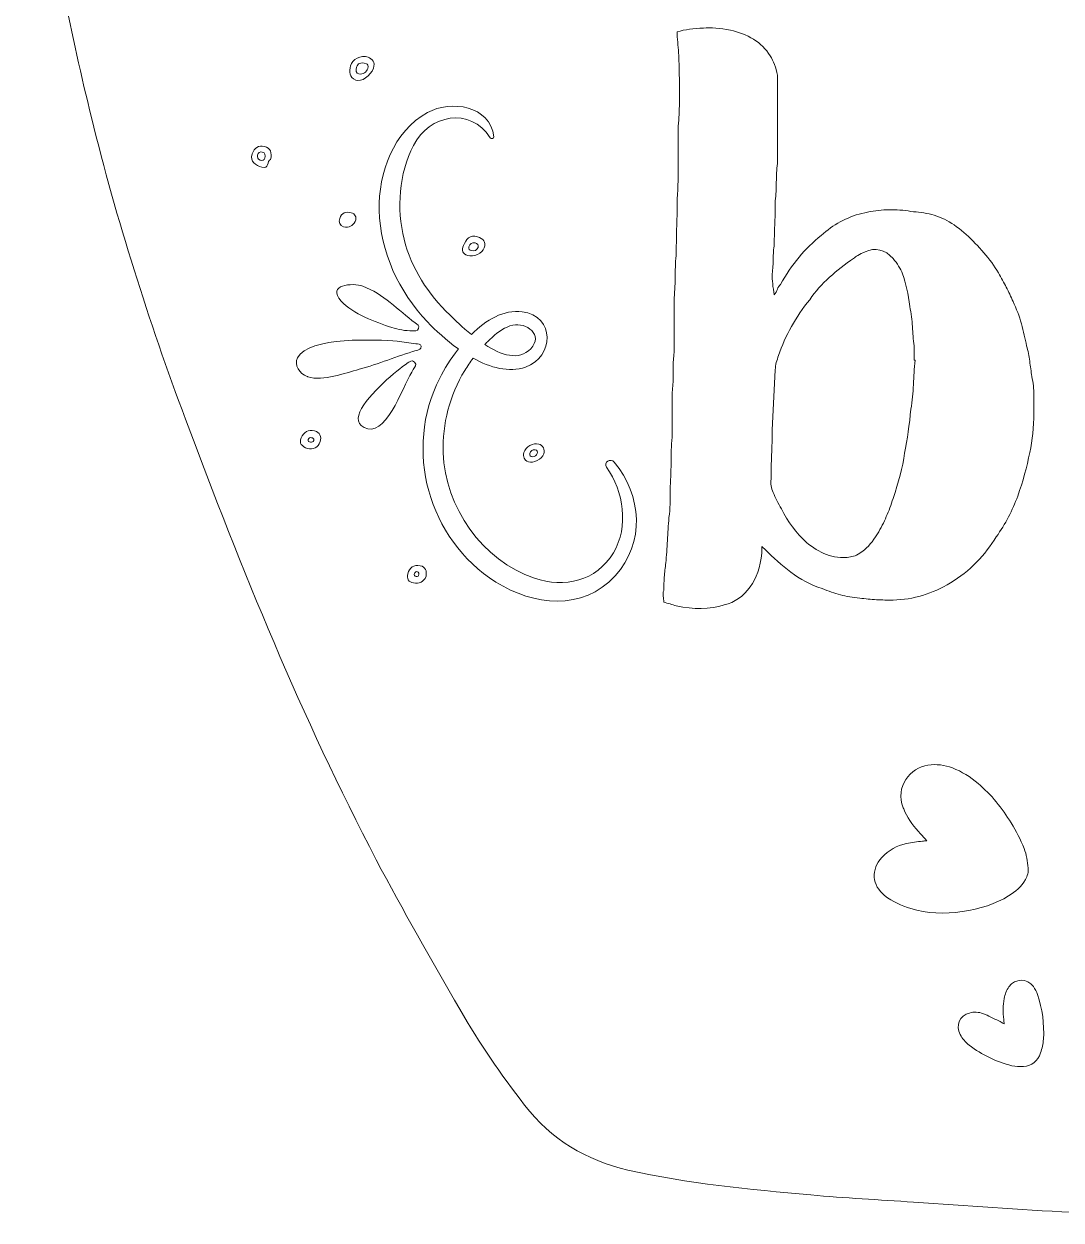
# Model space of a CAD drawing. Header units: inches. Extents: x 0.69 to 5.31, y -5.92 to -0.08.
# Drawn here: x 0.69 to 2.402, y -5.918 to -3.944 of the extents above; entities that cross this region are included whole.
import ezdxf

# ---------------------------------------------------------------- set-up
doc = ezdxf.new("R2010")
doc.units = ezdxf.units.IN
doc.header["$MEASUREMENT"] = 0
doc.layers.add('Layer 1', color=7, linetype='Continuous')

# ---------------------------------------------------------------- blocks, each defined once
blk = doc.blocks.new('block 2')
at = {"layer": 'Layer 1', "lineweight": 0}
for points, knots in [([(5.3087, -3.4653), (5.3073, -3.5044), (5.3017, -3.5436), (5.2947, -3.5821), (5.2647, -3.7465), (5.2143, -3.9051), (5.1565, -4.0615), (5.1116, -4.1831), (5.0654, -4.3044), (5.0198, -4.4258), (4.9189, -4.6943), (4.8182, -4.9629), (4.7169, -5.2312), (4.6809, -5.3263), (4.6408, -5.4198), (4.5964, -5.5112), (4.5595, -5.5873), (4.5135, -5.6575), (4.4626, -5.725), (4.405, -5.8016), (4.3263, -5.8385), (4.2347, -5.8501), (4.1549, -5.8602), (4.0747, -5.8666), (3.9945, -5.8732), (3.9119, -5.8801), (3.8292, -5.8858), (3.7464, -5.8912), (3.6749, -5.8959), (3.6032, -5.8992), (3.5316, -5.9035), (3.3441, -5.9148), (3.1563, -5.9183), (2.9685, -5.916), (2.8867, -5.915), (2.805, -5.9149), (2.7232, -5.9133), (2.6222, -5.9113), (2.5211, -5.9096), (2.4201, -5.9053), (2.3329, -5.9015), (2.2459, -5.8944), (2.1588, -5.8887), (2.1022, -5.8849), (2.0455, -5.8818), (1.989, -5.8768), (1.8877, -5.8677), (1.7865, -5.8585), (1.6871, -5.8357), (1.6178, -5.8198), (1.5606, -5.7853), (1.5166, -5.7284), (1.4776, -5.6779), (1.4414, -5.6256), (1.4097, -5.5704), (1.3627, -5.4888), (1.3156, -5.4072), (1.2718, -5.3238), (1.1487, -5.0893), (1.0496, -4.8441), (0.9567, -4.5964), (0.8956, -4.4334), (0.8432, -4.2676), (0.8015, -4.0985), (0.7678, -3.9615), (0.7412, -3.8231), (0.7171, -3.6843), (0.7083, -3.6339), (0.6993, -3.5835), (0.6929, -3.5328), (0.69, -3.5102), (0.6912, -3.4866), (0.6942, -3.464), (0.6991, -3.4275), (0.7203, -3.4027), (0.7557, -3.3909), (0.7882, -3.38), (0.821, -3.3699), (0.8554, -3.3665), (0.8609, -3.366), (0.8664, -3.3648), (0.872, -3.3639), (0.8726, -3.3617), (0.8736, -3.36), (0.8736, -3.3582), (0.8726, -3.2794), (0.8892, -3.2034), (0.9115, -3.1284), (0.9428, -3.0228), (0.9884, -2.9242), (1.0538, -2.8354), (1.0613, -2.8252), (1.0605, -2.8178), (1.0556, -2.8067), (0.9936, -2.666), (0.9805, -2.5229), (1.0397, -2.378), (1.0809, -2.2773), (1.1498, -2.1976), (1.2363, -2.1327), (1.3037, -2.0822), (1.3781, -2.0446), (1.4554, -2.0122), (1.479, -2.0023), (1.5028, -1.993), (1.5262, -1.9828), (1.5432, -1.9754), (1.545, -1.9721), (1.5407, -1.9538), (1.5352, -1.9302), (1.5283, -1.9068), (1.5224, -1.8832), (1.4976, -1.7829), (1.5165, -1.6877), (1.5574, -1.5953), (1.6144, -1.4667), (1.7097, -1.3798), (1.8429, -1.3345), (1.8735, -1.3241), (1.9043, -1.314), (1.9354, -1.3047), (1.9517, -1.2999), (1.9602, -1.2898), (1.9639, -1.2737), (2.0081, -1.0805), (2.0984, -0.9082), (2.2055, -0.7437), (2.2689, -0.6463), (2.3386, -0.5537), (2.4185, -0.4689), (2.58, -0.2974), (2.772, -0.1738), (2.9962, -0.1009), (3.0266, -0.091), (3.0573, -0.0833), (3.0896, -0.0833), (3.1206, -0.0833), (3.1418, -0.0972), (3.154, -0.1255), (3.1649, -0.151), (3.1693, -0.178), (3.1735, -0.2052), (3.18, -0.2471), (3.1844, -0.2895), (3.194, -0.3306), (3.2191, -0.4383), (3.2812, -0.5212), (3.3711, -0.5838), (3.4351, -0.6283), (3.5059, -0.6593), (3.5785, -0.6865), (3.6596, -0.7168), (3.7413, -0.7456), (3.8221, -0.7769), (3.8868, -0.8019), (3.9484, -0.8333), (4.0054, -0.8734), (4.0987, -0.9391), (4.1657, -1.0246), (4.2008, -1.1336), (4.2294, -1.222), (4.2266, -1.3092), (4.1855, -1.3939), (4.1804, -1.4045), (4.1756, -1.4153), (4.1698, -1.4279), (4.1804, -1.4306), (4.1897, -1.4334), (4.1993, -1.4355), (4.2943, -1.4563), (4.3824, -1.4928), (4.461, -1.5508), (4.5513, -1.6174), (4.6119, -1.7036), (4.6358, -1.8144), (4.6515, -1.8866), (4.6481, -1.957), (4.6168, -2.0248), (4.6076, -2.0446), (4.5981, -2.0642), (4.5887, -2.0839), (4.5861, -2.0894), (4.5834, -2.0949), (4.5798, -2.1025), (4.5895, -2.1051), (4.5976, -2.1077), (4.6059, -2.1094), (4.6733, -2.1238), (4.7389, -2.1435), (4.7992, -2.1777), (4.9088, -2.2401), (4.9871, -2.3305), (5.0355, -2.4468), (5.0799, -2.5537), (5.0678, -2.6569), (5.0122, -2.756), (4.9986, -2.7803), (4.9803, -2.802), (4.9639, -2.8248), (4.9599, -2.8304), (4.9554, -2.8356), (4.951, -2.8409), (4.9433, -2.85), (4.9424, -2.8599), (4.9479, -2.8704), (4.9548, -2.8837), (4.9616, -2.897), (4.9691, -2.91), (5.0012, -2.9649), (5.0341, -3.0193), (5.0615, -3.0769), (5.1021, -3.1623), (5.1273, -3.2518), (5.1357, -3.3459), (5.1359, -3.3478), (5.1365, -3.3496), (5.1373, -3.3532), (5.1446, -3.3542), (5.1525, -3.3548), (5.1602, -3.3562), (5.1871, -3.3611), (5.2147, -3.3639), (5.2408, -3.3719), (5.287, -3.386), (5.3104, -3.4172), (5.3087, -3.4653)], [0, 0, 0, 0, 1, 1, 1, 2, 2, 2, 3, 3, 3, 4, 4, 4, 5, 5, 5, 6, 6, 6, 7, 7, 7, 8, 8, 8, 9, 9, 9, 10, 10, 10, 11, 11, 11, 12, 12, 12, 13, 13, 13, 14, 14, 14, 15, 15, 15, 16, 16, 16, 17, 17, 17, 18, 18, 18, 19, 19, 19, 20, 20, 20, 21, 21, 21, 22, 22, 22, 23, 23, 23, 24, 24, 24, 25, 25, 25, 26, 26, 26, 27, 27, 27, 28, 28, 28, 29, 29, 29, 30, 30, 30, 31, 31, 31, 32, 32, 32, 33, 33, 33, 34, 34, 34, 35, 35, 35, 36, 36, 36, 37, 37, 37, 38, 38, 38, 39, 39, 39, 40, 40, 40, 41, 41, 41, 42, 42, 42, 43, 43, 43, 44, 44, 44, 45, 45, 45, 46, 46, 46, 47, 47, 47, 48, 48, 48, 49, 49, 49, 50, 50, 50, 51, 51, 51, 52, 52, 52, 53, 53, 53, 54, 54, 54, 55, 55, 55, 56, 56, 56, 57, 57, 57, 58, 58, 58, 59, 59, 59, 60, 60, 60, 61, 61, 61, 62, 62, 62, 63, 63, 63, 64, 64, 64, 65, 65, 65, 66, 66, 66, 67, 67, 67, 68, 68, 68, 69, 69, 69, 70, 70, 70, 71, 71, 71, 72, 72, 72, 73, 73, 73, 74, 74, 74, 75, 75, 75, 75]), ([(2.0699, -4.8919), (2.0791, -4.8929), (2.0883, -4.8937), (2.0975, -4.8943), (2.1067, -4.8948), (2.1158, -4.895), (2.125, -4.895), (2.1583, -4.894), (2.1899, -4.8845), (2.2197, -4.8665), (2.2358, -4.857), (2.2501, -4.8457), (2.2627, -4.8325), (2.2754, -4.8193), (2.2863, -4.8053), (2.2954, -4.7905), (2.3104, -4.7694), (2.3221, -4.7469), (2.3307, -4.7232), (2.3394, -4.6994), (2.3459, -4.6754), (2.3505, -4.6511), (2.3551, -4.631), (2.3574, -4.6094), (2.3574, -4.5862), (2.3574, -4.5756), (2.3574, -4.5656), (2.3574, -4.5561), (2.3574, -4.5465), (2.3563, -4.5365), (2.354, -4.526), (2.3528, -4.5175), (2.3517, -4.5091), (2.3505, -4.5006), (2.3494, -4.4922), (2.3477, -4.4837), (2.3454, -4.4753), (2.3431, -4.4637), (2.3402, -4.4515), (2.3368, -4.4388), (2.3333, -4.4262), (2.3287, -4.414), (2.323, -4.4024), (2.3196, -4.394), (2.3158, -4.386), (2.3118, -4.3786), (2.3078, -4.3713), (2.3035, -4.3633), (2.2989, -4.3549), (2.292, -4.3433), (2.284, -4.3322), (2.2748, -4.3216), (2.2656, -4.3111), (2.2559, -4.301), (2.2455, -4.2915), (2.2249, -4.2725), (2.2031, -4.2609), (2.1801, -4.2567), (2.1744, -4.2556), (2.1686, -4.2548), (2.1629, -4.2543), (2.1572, -4.2538), (2.1514, -4.253), (2.1457, -4.2519), (2.133, -4.2509), (2.121, -4.2506), (2.1095, -4.2511), (2.0981, -4.2517), (2.086, -4.2535), (2.0734, -4.2567), (2.0481, -4.263), (2.0258, -4.2752), (2.0063, -4.2931), (1.9798, -4.3142), (1.9575, -4.3412), (1.9391, -4.3739), (1.9368, -4.376), (1.9351, -4.3786), (1.934, -4.3818), (1.9328, -4.385), (1.9311, -4.3882), (1.9288, -4.3913), (1.9276, -4.385), (1.9268, -4.3789), (1.9262, -4.3731), (1.9256, -4.3673), (1.9253, -4.3618), (1.9253, -4.3565), (1.9265, -4.348), (1.9271, -4.3398), (1.9271, -4.3319), (1.9271, -4.324), (1.9276, -4.3158), (1.9288, -4.3074), (1.9288, -4.2958), (1.9291, -4.2839), (1.9297, -4.2717), (1.9302, -4.2596), (1.9305, -4.2477), (1.9305, -4.2361), (1.9316, -4.2255), (1.9322, -4.2152), (1.9322, -4.2052), (1.9322, -4.1952), (1.9328, -4.1849), (1.934, -4.1743), (1.934, -4.1743), (1.934, -4.0903), (1.934, -4.0903), (1.934, -4.0903), (1.934, -4.0856), (1.934, -4.0856), (1.934, -4.0856), (1.934, -4.0286), (1.934, -4.0286), (1.9316, -4.0159), (1.9276, -4.0053), (1.9219, -3.9969), (1.915, -3.9853), (1.9058, -3.9761), (1.8944, -3.9692), (1.8829, -3.9623), (1.8703, -3.9573), (1.8565, -3.9541), (1.8393, -3.951), (1.8244, -3.9499), (1.8117, -3.951), (1.7957, -3.951), (1.7813, -3.9531), (1.7687, -3.9573), (1.7687, -3.9573), (1.7687, -3.9652), (1.7687, -3.9652), (1.7698, -3.9768), (1.7707, -3.9887), (1.7713, -4.0008), (1.7719, -4.013), (1.7721, -4.0254), (1.7721, -4.0381), (1.7721, -4.0497), (1.7721, -4.0618), (1.7721, -4.0745), (1.7721, -4.0872), (1.7716, -4.0999), (1.7704, -4.1125), (1.7704, -4.1326), (1.7704, -4.1527), (1.7704, -4.1727), (1.7704, -4.1928), (1.7698, -4.2129), (1.7687, -4.2329), (1.7687, -4.2477), (1.7684, -4.2625), (1.7678, -4.2773), (1.7673, -4.2921), (1.767, -4.3068), (1.767, -4.3216), (1.7658, -4.3343), (1.7653, -4.3467), (1.7653, -4.3588), (1.7653, -4.371), (1.7647, -4.3834), (1.7635, -4.3961), (1.7635, -4.3961), (1.7635, -4.4721), (1.7635, -4.4721), (1.7635, -4.4721), (1.7635, -4.4864), (1.7635, -4.4864), (1.7624, -4.4948), (1.7618, -4.503), (1.7618, -4.5109), (1.7618, -4.5188), (1.7618, -4.527), (1.7618, -4.5355), (1.7607, -4.5439), (1.7601, -4.5526), (1.7601, -4.5616), (1.7601, -4.5706), (1.7601, -4.5793), (1.7601, -4.5877), (1.7601, -4.5877), (1.7601, -4.6258), (1.7601, -4.6258), (1.7589, -4.6405), (1.7584, -4.655), (1.7584, -4.6693), (1.7584, -4.6836), (1.7578, -4.6981), (1.7567, -4.7129), (1.7567, -4.7213), (1.7567, -4.7293), (1.7567, -4.7366), (1.7567, -4.744), (1.7561, -4.7514), (1.7549, -4.7588), (1.7538, -4.7715), (1.7529, -4.7842), (1.7523, -4.7968), (1.7518, -4.8095), (1.7509, -4.8217), (1.7498, -4.8333), (1.7486, -4.8417), (1.7478, -4.8496), (1.7472, -4.857), (1.7466, -4.8644), (1.7463, -4.8718), (1.7463, -4.8792), (1.7452, -4.8824), (1.7449, -4.8855), (1.7455, -4.8887), (1.746, -4.8919), (1.7463, -4.895), (1.7463, -4.8982), (1.7498, -4.8993), (1.7532, -4.9003), (1.7567, -4.9014), (1.7601, -4.9024), (1.7635, -4.9035), (1.767, -4.9045), (1.7957, -4.9109), (1.8221, -4.9103), (1.8462, -4.903), (1.8634, -4.8988), (1.8777, -4.8887), (1.8892, -4.8729), (1.8995, -4.8592), (1.9058, -4.8407), (1.9081, -4.8174), (1.9081, -4.8174), (1.9081, -4.8063), (1.9081, -4.8063), (1.9081, -4.8063), (1.9099, -4.8079), (1.9099, -4.8079), (1.9099, -4.8079), (1.9133, -4.8111), (1.9133, -4.8111), (1.9271, -4.8248), (1.9414, -4.8375), (1.9563, -4.8491), (1.9712, -4.8607), (1.9885, -4.8697), (2.008, -4.876), (2.0183, -4.8803), (2.0283, -4.8837), (2.0381, -4.8863), (2.0478, -4.889), (2.0585, -4.8908), (2.0699, -4.8919)], [0, 0, 0, 0, 1, 1, 1, 2, 2, 2, 3, 3, 3, 4, 4, 4, 5, 5, 5, 6, 6, 6, 7, 7, 7, 8, 8, 8, 9, 9, 9, 10, 10, 10, 11, 11, 11, 12, 12, 12, 13, 13, 13, 14, 14, 14, 15, 15, 15, 16, 16, 16, 17, 17, 17, 18, 18, 18, 19, 19, 19, 20, 20, 20, 21, 21, 21, 22, 22, 22, 23, 23, 23, 24, 24, 24, 25, 25, 25, 26, 26, 26, 27, 27, 27, 28, 28, 28, 29, 29, 29, 30, 30, 30, 31, 31, 31, 32, 32, 32, 33, 33, 33, 34, 34, 34, 35, 35, 35, 36, 36, 36, 37, 37, 37, 38, 38, 38, 39, 39, 39, 40, 40, 40, 41, 41, 41, 42, 42, 42, 43, 43, 43, 44, 44, 44, 45, 45, 45, 46, 46, 46, 47, 47, 47, 48, 48, 48, 49, 49, 49, 50, 50, 50, 51, 51, 51, 52, 52, 52, 53, 53, 53, 54, 54, 54, 55, 55, 55, 56, 56, 56, 57, 57, 57, 58, 58, 58, 59, 59, 59, 60, 60, 60, 61, 61, 61, 62, 62, 62, 63, 63, 63, 64, 64, 64, 65, 65, 65, 66, 66, 66, 67, 67, 67, 68, 68, 68, 69, 69, 69, 70, 70, 70, 71, 71, 71, 72, 72, 72, 73, 73, 73, 74, 74, 74, 75, 75, 75, 76, 76, 76, 77, 77, 77, 78, 78, 78, 79, 79, 79, 80, 80, 80, 81, 81, 81, 82, 82, 82, 83, 83, 83, 83]), ([(1.2581, -3.9988), (1.2469, -3.995), (1.2318, -4.0025), (1.2292, -4.0132), (1.2269, -4.0225), (1.2269, -4.0321), (1.2379, -4.0367), (1.2468, -4.0404), (1.2626, -4.0297), (1.267, -4.0172), (1.2705, -4.0073), (1.2651, -4.0021), (1.2581, -3.9988)], [0, 0, 0, 0, 1, 1, 1, 2, 2, 2, 3, 3, 3, 4, 4, 4, 4]), ([(1.6647, -4.6673), (1.6585, -4.6598), (1.646, -4.6676), (1.6519, -4.6758), (1.6801, -4.7157), (1.6892, -4.7738), (1.6632, -4.817), (1.6349, -4.8638), (1.5824, -4.8757), (1.5327, -4.8588), (1.4474, -4.8298), (1.3847, -4.7412), (1.3822, -4.6518), (1.3809, -4.6043), (1.3927, -4.5566), (1.4177, -4.5161), (1.422, -4.5092), (1.4266, -4.5024), (1.4316, -4.4958), (1.4599, -4.5114), (1.4905, -4.52), (1.5181, -4.5103), (1.566, -4.4935), (1.5669, -4.4262), (1.5127, -4.4191), (1.4823, -4.4151), (1.453, -4.4326), (1.4287, -4.4566), (1.4141, -4.4447), (1.4015, -4.4324), (1.3931, -4.4244), (1.3575, -4.3902), (1.3298, -4.3476), (1.3177, -4.2994), (1.305, -4.2482), (1.309, -4.1919), (1.3332, -4.1445), (1.3592, -4.0936), (1.4265, -4.08), (1.46, -4.1318), (1.4615, -4.1341), (1.4659, -4.1335), (1.4656, -4.1302), (1.4604, -4.0786), (1.3945, -4.0692), (1.3563, -4.0903), (1.3, -4.1214), (1.2749, -4.1902), (1.2766, -4.2515), (1.2785, -4.3208), (1.3088, -4.3857), (1.3562, -4.4357), (1.3694, -4.4496), (1.3873, -4.4662), (1.4075, -4.4805), (1.3945, -4.497), (1.384, -4.5141), (1.3766, -4.5285), (1.3166, -4.6456), (1.357, -4.795), (1.4692, -4.8652), (1.5316, -4.9043), (1.6122, -4.9135), (1.6659, -4.8551), (1.7162, -4.8004), (1.7099, -4.7221), (1.6647, -4.6673)], [0, 0, 0, 0, 1, 1, 1, 2, 2, 2, 3, 3, 3, 4, 4, 4, 5, 5, 5, 6, 6, 6, 7, 7, 7, 8, 8, 8, 9, 9, 9, 10, 10, 10, 11, 11, 11, 12, 12, 12, 13, 13, 13, 14, 14, 14, 15, 15, 15, 16, 16, 16, 17, 17, 17, 18, 18, 18, 19, 19, 19, 20, 20, 20, 21, 21, 21, 22, 22, 22, 22]), ([(1.087, -4.1461), (1.0776, -4.1437), (1.0704, -4.1488), (1.0671, -4.1582), (1.062, -4.1727), (1.0734, -4.177), (1.0828, -4.1804), (1.0945, -4.1846), (1.0911, -4.1698), (1.0971, -4.1677), (1.1002, -4.1565), (1.097, -4.1486), (1.087, -4.1461)], [0, 0, 0, 0, 1, 1, 1, 2, 2, 2, 3, 3, 3, 4, 4, 4, 4]), ([(1.2178, -4.2788), (1.227, -4.2814), (1.233, -4.2767), (1.2369, -4.2703), (1.2398, -4.2622), (1.2367, -4.2574), (1.2305, -4.2557), (1.2219, -4.2532), (1.2144, -4.2558), (1.2115, -4.2651), (1.2097, -4.2709), (1.2107, -4.2769), (1.2178, -4.2788)], [0, 0, 0, 0, 1, 1, 1, 2, 2, 2, 3, 3, 3, 4, 4, 4, 4]), ([(1.4391, -4.2953), (1.4259, -4.2915), (1.42, -4.2995), (1.4157, -4.3099), (1.4126, -4.3175), (1.414, -4.3235), (1.4227, -4.3263), (1.432, -4.3294), (1.4473, -4.3224), (1.45, -4.3135), (1.453, -4.3036), (1.4483, -4.2981), (1.4391, -4.2953)], [0, 0, 0, 0, 1, 1, 1, 2, 2, 2, 3, 3, 3, 4, 4, 4, 4]), ([(1.214, -4.4014), (1.2335, -4.4228), (1.2707, -4.4364), (1.2972, -4.445), (1.3083, -4.4486), (1.3196, -4.4506), (1.3313, -4.4505), (1.3351, -4.4504), (1.34, -4.4514), (1.3417, -4.4466), (1.3435, -4.4418), (1.3391, -4.4399), (1.3359, -4.4374), (1.308, -4.4167), (1.2831, -4.3889), (1.2497, -4.3769), (1.2325, -4.3707), (1.1894, -4.3743), (1.214, -4.4014)], [0, 0, 0, 0, 1, 1, 1, 2, 2, 2, 3, 3, 3, 4, 4, 4, 5, 5, 5, 6, 6, 6, 6]), ([(1.1575, -4.5259), (1.158, -4.5261), (1.1585, -4.5262), (1.159, -4.5264), (1.1842, -4.5344), (1.2197, -4.5202), (1.2436, -4.514), (1.2756, -4.5056), (1.3059, -4.4921), (1.3376, -4.4831), (1.3414, -4.482), (1.3466, -4.481), (1.3458, -4.4758), (1.3453, -4.4718), (1.3405, -4.4724), (1.3372, -4.4719), (1.327, -4.4704), (1.3167, -4.4687), (1.3063, -4.4678), (1.2738, -4.465), (1.1599, -4.4594), (1.1416, -4.4951), (1.1356, -4.5067), (1.1452, -4.5215), (1.1575, -4.5259)], [0, 0, 0, 0, 1, 1, 1, 2, 2, 2, 3, 3, 3, 4, 4, 4, 5, 5, 5, 6, 6, 6, 7, 7, 7, 8, 8, 8, 8]), ([(1.3329, -4.5142), (1.3356, -4.5104), (1.3395, -4.5066), (1.335, -4.5021), (1.3305, -4.4976), (1.3265, -4.5017), (1.3228, -4.5041), (1.3158, -4.5087), (1.2645, -4.5482), (1.2474, -4.5787), (1.2388, -4.5941), (1.2389, -4.6072), (1.2577, -4.6123), (1.2909, -4.6212), (1.3195, -4.5331), (1.3329, -4.5142)], [0, 0, 0, 0, 1, 1, 1, 2, 2, 2, 3, 3, 3, 4, 4, 4, 5, 5, 5, 5]), ([(1.1698, -4.6158), (1.1594, -4.6128), (1.1517, -4.618), (1.1477, -4.6273), (1.144, -4.636), (1.1487, -4.6415), (1.1582, -4.6447), (1.1673, -4.6465), (1.1756, -4.6436), (1.1791, -4.6333), (1.1819, -4.6252), (1.1784, -4.6182), (1.1698, -4.6158)], [0, 0, 0, 0, 1, 1, 1, 2, 2, 2, 3, 3, 3, 4, 4, 4, 4]), ([(1.54, -4.6374), (1.5309, -4.6346), (1.5182, -4.6419), (1.5156, -4.6515), (1.5136, -4.6586), (1.5155, -4.6639), (1.5228, -4.6666), (1.5311, -4.6697), (1.5453, -4.6625), (1.5481, -4.6538), (1.5504, -4.6465), (1.547, -4.6395), (1.54, -4.6374)], [0, 0, 0, 0, 1, 1, 1, 2, 2, 2, 3, 3, 3, 4, 4, 4, 4]), ([(1.3443, -4.8382), (1.3337, -4.8358), (1.3265, -4.8415), (1.3236, -4.8515), (1.3214, -4.8593), (1.3253, -4.8656), (1.3333, -4.8667), (1.3422, -4.8679), (1.3504, -4.8656), (1.3539, -4.8557), (1.3555, -4.8471), (1.3529, -4.8402), (1.3443, -4.8382)], [0, 0, 0, 0, 1, 1, 1, 2, 2, 2, 3, 3, 3, 4, 4, 4, 4]), ([(2.3157, -5.3833), (2.327, -5.3763), (2.3369, -5.3679), (2.3434, -5.356), (2.3466, -5.3502), (2.3487, -5.344), (2.348, -5.3372), (2.347, -5.3262), (2.3453, -5.3153), (2.3412, -5.3049), (2.3355, -5.2902), (2.3282, -5.2762), (2.3199, -5.2628), (2.3048, -5.2384), (2.2874, -5.2161), (2.2652, -5.1977), (2.2524, -5.187), (2.2386, -5.1778), (2.2229, -5.172), (2.2098, -5.1671), (2.1964, -5.1653), (2.1825, -5.1674), (2.1541, -5.1716), (2.1273, -5.2026), (2.1418, -5.2381), (2.1427, -5.2402), (2.1434, -5.2423), (2.1444, -5.2444), (2.1509, -5.258), (2.16, -5.2698), (2.1704, -5.2806), (2.1737, -5.2841), (2.1768, -5.2879), (2.1808, -5.2925), (2.1777, -5.2926), (2.1756, -5.2925), (2.1736, -5.2928), (2.1647, -5.294), (2.1557, -5.2946), (2.1469, -5.2967), (2.1313, -5.3004), (2.1176, -5.3078), (2.1064, -5.3197), (2.0881, -5.3392), (2.09, -5.366), (2.111, -5.3827), (2.1239, -5.3929), (2.1388, -5.3991), (2.1543, -5.4041), (2.2059, -5.4204), (2.275, -5.4082), (2.3157, -5.3833)], [0, 0, 0, 0, 1, 1, 1, 2, 2, 2, 3, 3, 3, 4, 4, 4, 5, 5, 5, 6, 6, 6, 7, 7, 7, 8, 8, 8, 9, 9, 9, 10, 10, 10, 11, 11, 11, 12, 12, 12, 13, 13, 13, 14, 14, 14, 15, 15, 15, 16, 16, 16, 17, 17, 17, 17]), ([(2.3635, -5.5459), (2.3619, -5.5413), (2.3595, -5.5368), (2.3566, -5.5329), (2.3459, -5.5188), (2.3268, -5.5191), (2.3163, -5.5332), (2.312, -5.539), (2.3099, -5.5456), (2.3084, -5.5524), (2.3061, -5.564), (2.3064, -5.5756), (2.3077, -5.5873), (2.3079, -5.5895), (2.3081, -5.5916), (2.3084, -5.5946), (2.3048, -5.5926), (2.3023, -5.5909), (2.2996, -5.5896), (2.2909, -5.5855), (2.2823, -5.581), (2.2734, -5.5775), (2.2663, -5.5748), (2.2586, -5.5744), (2.251, -5.5765), (2.2348, -5.5809), (2.2278, -5.5971), (2.2357, -5.6119), (2.2393, -5.6189), (2.2444, -5.6249), (2.2506, -5.6296), (2.2717, -5.6457), (2.2952, -5.6571), (2.321, -5.6635), (2.3272, -5.6651), (2.334, -5.6654), (2.3404, -5.6648), (2.3544, -5.6636), (2.3641, -5.6558), (2.3684, -5.6425), (2.3708, -5.6351), (2.3727, -5.6274), (2.3732, -5.6197), (2.3749, -5.5945), (2.3714, -5.5698), (2.3635, -5.5459)], [0, 0, 0, 0, 1, 1, 1, 2, 2, 2, 3, 3, 3, 4, 4, 4, 5, 5, 5, 6, 6, 6, 7, 7, 7, 8, 8, 8, 9, 9, 9, 10, 10, 10, 11, 11, 11, 12, 12, 12, 13, 13, 13, 14, 14, 14, 15, 15, 15, 15])]:
    blk.add_open_spline(points, degree=3, knots=knots, dxfattribs=at)

msp = doc.modelspace()

# ---------------------------------------------------------------- linework, layer by layer
at = {"layer": 'Layer 1', "lineweight": 0}
for points, knots in [([(1.2554, -4.0096), (1.2457, -4.0068), (1.2411, -4.009), (1.2391, -4.0156), (1.2377, -4.0202), (1.2375, -4.0256), (1.2432, -4.0266), (1.25, -4.0278), (1.2553, -4.0237), (1.2578, -4.0174), (1.2596, -4.0128), (1.2567, -4.01), (1.2554, -4.0096)], [0, 0, 0, 0, 1, 1, 1, 2, 2, 2, 3, 3, 3, 4, 4, 4, 4]), ([(1.0836, -4.1554), (1.0799, -4.1546), (1.0767, -4.157), (1.0758, -4.1604), (1.0749, -4.1638), (1.0759, -4.1673), (1.0799, -4.1688), (1.0837, -4.1702), (1.0865, -4.1691), (1.0878, -4.1653), (1.0882, -4.161), (1.089, -4.1565), (1.0836, -4.1554)], [0, 0, 0, 0, 1, 1, 1, 2, 2, 2, 3, 3, 3, 4, 4, 4, 4]), ([(1.4245, -4.3121), (1.4238, -4.3153), (1.4254, -4.3176), (1.4287, -4.3182), (1.4337, -4.3192), (1.4377, -4.3178), (1.44, -4.3129), (1.4407, -4.3087), (1.4388, -4.3061), (1.4349, -4.3055), (1.4299, -4.3048), (1.4258, -4.3067), (1.4245, -4.3121)], [0, 0, 0, 0, 1, 1, 1, 2, 2, 2, 3, 3, 3, 4, 4, 4, 4]), ([(2.1138, -4.7572), (2.1179, -4.7477), (2.1216, -4.7377), (2.125, -4.7271), (2.1342, -4.7008), (2.1405, -4.6759), (2.144, -4.6527), (2.1485, -4.6295), (2.152, -4.6052), (2.1543, -4.5798), (2.1566, -4.5661), (2.158, -4.5526), (2.1586, -4.5394), (2.1592, -4.5262), (2.16, -4.5128), (2.1612, -4.499), (2.1612, -4.499), (2.1595, -4.499), (2.1595, -4.499), (2.1595, -4.499), (2.1595, -4.4753), (2.1595, -4.4753), (2.1583, -4.4647), (2.1574, -4.4542), (2.1569, -4.4436), (2.1563, -4.433), (2.1549, -4.4219), (2.1526, -4.4103), (2.1503, -4.3903), (2.1463, -4.3723), (2.1405, -4.3565), (2.1371, -4.348), (2.1319, -4.3396), (2.125, -4.3311), (2.1113, -4.3163), (2.0958, -4.3126), (2.0786, -4.32), (2.0694, -4.3243), (2.0631, -4.3279), (2.0596, -4.3311), (2.0458, -4.3406), (2.0326, -4.3509), (2.02, -4.362), (2.0074, -4.3731), (1.9965, -4.3855), (1.9873, -4.3992), (1.9644, -4.4277), (1.9471, -4.4584), (1.9357, -4.4911), (1.9345, -4.4953), (1.9334, -4.4993), (1.9322, -4.503), (1.9311, -4.5067), (1.9305, -4.5107), (1.9305, -4.5149), (1.9305, -4.5149), (1.9253, -4.6147), (1.9253, -4.6147), (1.9253, -4.6284), (1.9251, -4.6419), (1.9245, -4.655), (1.9239, -4.6683), (1.9236, -4.6817), (1.9236, -4.6955), (1.9225, -4.7028), (1.9236, -4.7102), (1.9271, -4.7176), (1.9305, -4.7261), (1.9351, -4.7351), (1.9408, -4.7445), (1.9512, -4.7657), (1.9649, -4.7842), (1.9822, -4.8), (1.9925, -4.8085), (2.0034, -4.815), (2.0149, -4.8198), (2.0263, -4.8246), (2.0395, -4.8259), (2.0545, -4.8238), (2.0613, -4.8227), (2.0682, -4.8195), (2.0751, -4.8142), (2.0831, -4.8079), (2.0912, -4.7984), (2.0992, -4.7857), (2.1049, -4.7762), (2.1098, -4.7667), (2.1138, -4.7572)], [0, 0, 0, 0, 1, 1, 1, 2, 2, 2, 3, 3, 3, 4, 4, 4, 5, 5, 5, 6, 6, 6, 7, 7, 7, 8, 8, 8, 9, 9, 9, 10, 10, 10, 11, 11, 11, 12, 12, 12, 13, 13, 13, 14, 14, 14, 15, 15, 15, 16, 16, 16, 17, 17, 17, 18, 18, 18, 19, 19, 19, 20, 20, 20, 21, 21, 21, 22, 22, 22, 23, 23, 23, 24, 24, 24, 25, 25, 25, 26, 26, 26, 27, 27, 27, 28, 28, 28, 29, 29, 29, 29]), ([(1.5267, -4.48), (1.5482, -4.4574), (1.5198, -4.4361), (1.497, -4.4412), (1.4839, -4.4441), (1.4733, -4.4522), (1.4634, -4.461), (1.4591, -4.4649), (1.455, -4.4689), (1.4509, -4.4731), (1.4778, -4.4908), (1.5069, -4.5007), (1.5267, -4.48)], [0, 0, 0, 0, 1, 1, 1, 2, 2, 2, 3, 3, 3, 4, 4, 4, 4]), ([(1.1648, -4.6269), (1.1624, -4.6264), (1.1601, -4.6273), (1.1594, -4.6299), (1.1587, -4.6326), (1.1606, -4.6342), (1.1631, -4.6345), (1.1655, -4.6348), (1.1675, -4.6338), (1.1687, -4.6315), (1.169, -4.6286), (1.1672, -4.6273), (1.1648, -4.6269)], [0, 0, 0, 0, 1, 1, 1, 2, 2, 2, 3, 3, 3, 4, 4, 4, 4]), ([(1.534, -4.6469), (1.5293, -4.6463), (1.5264, -4.6487), (1.5252, -4.6529), (1.5244, -4.6561), (1.5261, -4.6584), (1.5296, -4.6585), (1.5334, -4.6585), (1.5361, -4.6565), (1.5374, -4.6531), (1.5386, -4.6499), (1.5375, -4.6477), (1.534, -4.6469)], [0, 0, 0, 0, 1, 1, 1, 2, 2, 2, 3, 3, 3, 4, 4, 4, 4]), ([(1.3383, -4.8478), (1.3371, -4.8478), (1.3352, -4.8496), (1.3348, -4.851), (1.3341, -4.8532), (1.3347, -4.8555), (1.3376, -4.8561), (1.3404, -4.8564), (1.3418, -4.855), (1.342, -4.8524), (1.3422, -4.8497), (1.3407, -4.8478), (1.3383, -4.8478)], [0, 0, 0, 0, 1, 1, 1, 2, 2, 2, 3, 3, 3, 4, 4, 4, 4])]:
    msp.add_open_spline(points, degree=3, knots=knots, dxfattribs=at)

# ---------------------------------------------------------------- block references
at = {"layer": 'Layer 1'}
msp.add_blockref('block 2', (0, 0), dxfattribs=at)

doc.saveas('drawing.dxf')
